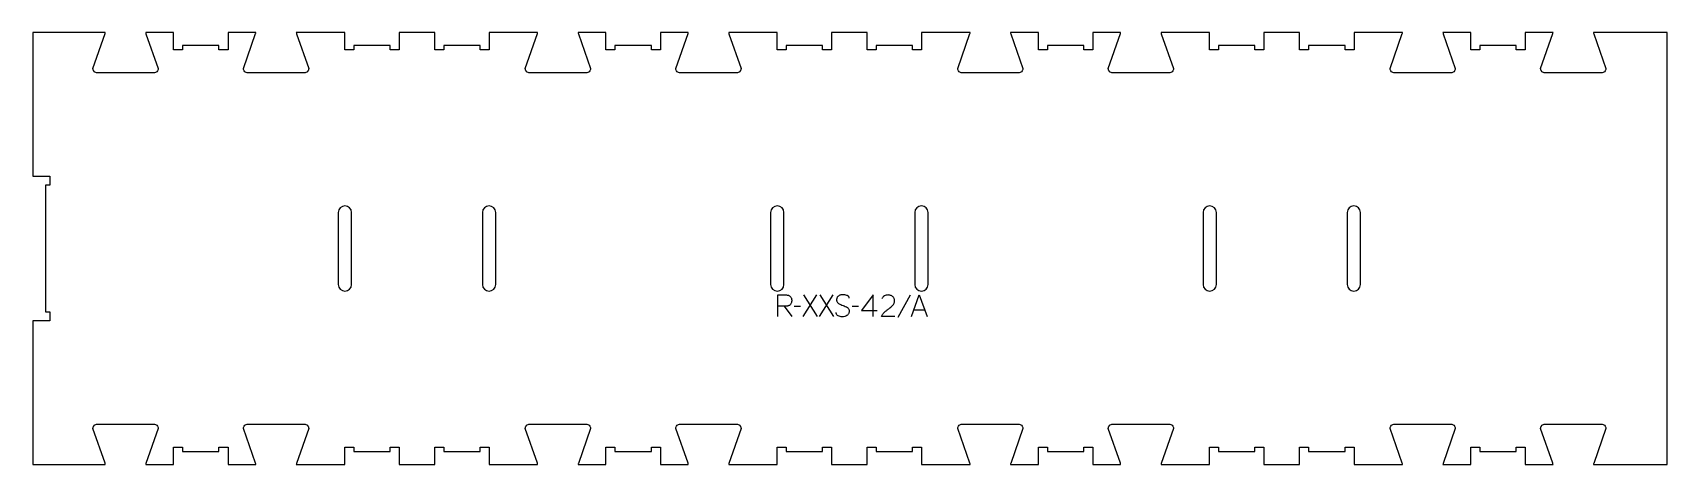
# Model space of a CAD drawing. Extents: x 0 to 2268, y 0 to 600.
import ezdxf

# ---------------------------------------------------------------- set-up
doc = ezdxf.new("R2010")
doc.units = 0
for name, color, linetype in [('1_ANYTOOL_1MMDEEP_LABELS_S', 2, 'CONTINUOUS'), ('3_ANYTOOL_CUTTHROUGH_INSID', 4, 'CONTINUOUS'), ('4_ANYTOOL_CUTTHROUGH_OUTSI', 5, 'CONTINUOUS')]:
    doc.layers.add(name, color=color, linetype=linetype)

msp = doc.modelspace()

# ---------------------------------------------------------------- linework, layer by layer
at = {"layer": '1_ANYTOOL_1MMDEEP_LABELS_S'}
for p, q in [((1087.66782, 235.2), (1068.76782, 205.2)), ((1088.910677, 205.2), (1069.96782, 235.2)), ((1110.382105, 235.2), (1091.482105, 205.2)), ((1111.624962, 205.2), (1092.682105, 235.2)), ((1217.524962, 234.728571), (1200.339248, 203.957143)), ((1042.882105, 219.642857), (1053.339248, 205.157143)), ((1065.339248, 219.085714), (1056.553534, 219)), ((1145.824962, 219.085714), (1137.039248, 219)), ((1150.110677, 213.857143), (1171.882105, 213.857143)), ((1222.710677, 214.757143), (1237.624962, 214.757143))]:
    msp.add_line(p, q, dxfattribs=at)
for points in [[(1033.882105, 205.2), (1033.882105, 235.2), (1045.239248, 235.2, -0.030274), (1047.005061, 235.092984, -0.049), (1048.726748, 234.709821, -0.050774), (1050.059271, 234.117365, -0.06445), (1051.21782, 233.239286, -0.0646), (1052.107731, 232.103255, -0.052254), (1052.712462, 230.788393, -0.050381), (1053.101598, 229.095844, -0.031337), (1053.210677, 227.357143, -0.040022), (1053.100516, 225.983086, -0.042626), (1052.766034, 224.646429, -0.04247), (1052.197349, 223.356709, -0.036572), (1051.432105, 222.171429, -0.051097), (1050.490328, 221.157473, -0.061981), (1049.348177, 220.382143, -0.061813), (1048.039174, 219.905643, -0.049309), (1046.653534, 219.728571, -0.003273), (1045.785883, 219.69088, -0.003121), (1044.91782, 219.664286, -0.003882), (1043.900038, 219.647366, -0.002215), (1042.882105, 219.642857), (1033.924962, 219.642857)], [(1133.010677, 230.614286, 0.071867), (1132.817563, 231.950892, 0.100684), (1132.191034, 233.132143, 0.047558), (1131.71648, 233.608593, 0.038563), (1131.16648, 233.997321, 0.037928), (1130.469292, 234.34479, 0.026634), (1129.732105, 234.6, 0.028461), (1126.708772, 235.285983, 0.041577), (1123.624962, 235.542857, 0.036938), (1122.122602, 235.431718, 0.041531), (1120.657105, 235.0875, 0.041583), (1119.279728, 234.510292, 0.038125), (1118.010677, 233.721429, 0.057611), (1116.940524, 232.729524, 0.065808), (1116.146391, 231.508929, 0.06469), (1115.668895, 230.049374, 0.046778), (1115.524962, 228.514286, 0.052235), (1115.687318, 226.964444, 0.075448), (1116.232105, 225.514286, 0.076671), (1117.148197, 224.341233, 0.061023), (1118.353534, 223.457143, 0.021951), (1121.382388, 221.929797, 0.018213), (1124.524962, 220.65, -0.02405), (1127.626447, 219.344538, -0.02981), (1130.56782, 217.714286, -0.068439), (1131.709121, 216.748355, -0.079282), (1132.51782, 215.496429, -0.076308), (1132.942819, 213.917747, -0.047772), (1132.96782, 212.271429, -0.046243), (1132.674585, 210.590469, -0.06359), (1132.024962, 209.019643, -0.064671), (1131.052138, 207.735454, -0.057073), (1129.796391, 206.721429, -0.067522), (1126.828083, 205.358518, -0.070793), (1123.603534, 204.857143, -0.064027), (1120.464519, 205.219658, -0.070447), (1117.539248, 206.4, -0.054374), (1116.380831, 207.249633, -0.074742), (1115.482105, 208.360714, -0.075199), (1114.959098, 209.667093, -0.057737), (1114.796391, 211.071429)], [(1196.310677, 205.242857), (1178.010677, 205.285714, -0.034491), (1178.673455, 207.033046, -0.037732), (1179.58032, 208.666071, -0.037744), (1180.719614, 210.140708, -0.03482), (1182.060677, 211.435714, -0.00859), (1185.019901, 213.834297, -0.008791), (1188.060677, 216.128571, 0.020588), (1190.879965, 218.362014, 0.025206), (1193.482105, 220.842857, 0.046908), (1194.5027, 222.144099, 0.051091), (1195.249962, 223.617857, 0.050722), (1195.698695, 225.266032, 0.041139), (1195.839248, 226.971429, 0.039396), (1195.696603, 228.779014, 0.058519), (1195.207105, 230.517857, 0.060358), (1194.416547, 231.924973, 0.061397), (1193.310677, 233.1, 0.048006), (1191.95472, 234.02196, 0.045901), (1190.449962, 234.675, 0.045216), (1188.709901, 235.07756, 0.034258), (1186.924962, 235.2, 0.055622), (1184.290392, 234.906013, 0.079896), (1181.846391, 233.925, 0.080617), (1179.877003, 232.2593, 0.060287), (1178.439248, 230.1)]]:
    msp.add_lwpolyline(points, format="xyb", dxfattribs=at)
for points in [[(1166.096391, 205.2), (1166.139248, 235.242857), (1150.110677, 213.857143)], [(1219.239248, 205.2), (1230.124962, 235.2), (1241.182105, 205.2)]]:
    msp.add_lwpolyline(points, dxfattribs=at)
at = {"layer": '3_ANYTOOL_CUTTHROUGH_INSID'}
for points in [[(424.015847, 349.749997), (424.015847, 249.750003, 1), (442.515847, 249.750003), (442.515847, 349.749997, 1)], [(624.015847, 299.75), (624.015847, 249.750003, 1), (642.515847, 249.750003), (642.515847, 349.749997, 1), (624.015847, 349.749997)], [(1024.015847, 349.749997), (1024.015847, 249.750003, 1), (1042.515847, 249.750003), (1042.515847, 349.749997, 1)], [(1224.015847, 299.75), (1224.015847, 249.750003, 1), (1242.515847, 249.750003), (1242.515847, 349.749997, 1), (1224.015847, 349.749997)], [(1624.015847, 349.749997), (1624.015847, 249.750003, 1), (1642.515847, 249.750003), (1642.515847, 349.749997, 1)], [(1824.015847, 299.75), (1824.015847, 249.750003, 1), (1842.515847, 249.750003), (1842.515847, 349.749997, 1), (1824.015847, 349.749997)]]:
    msp.add_lwpolyline(points, format="xyb", close=True, dxfattribs=at)
at = {"layer": '4_ANYTOOL_CUTTHROUGH_OUTSI'}
msp.add_lwpolyline([(0, 0), (83.265847, 0), (100.707409, 0, 0.061784), (100.472415, 1.39487), (83.576882, 49.667412, -0.084368), (83.562847, 49.75, -0.198912), (85.393431, 54.169419, -0.198912), (89.812851, 56), (167.812847, 56, -0.414214), (174.062847, 49.75, -0.084368), (174.048811, 49.667412), (157.149698, 1.383805, 0.061178), (156.918284, 0), (195.515847, 0), (195.515847, 23.75, -0.414214), (195.765847, 24), (207.765847, 24, -0.414214), (208.015847, 23.75), (208.015847, 18), (258.515847, 18), (258.515847, 23.75, -0.414214), (258.765847, 24), (270.765847, 24, -0.414214), (271.015847, 23.75), (271.015847, 0), (309.613409, 0, 0.061784), (309.378415, 1.39487), (292.482882, 49.667412, -0.084368), (292.468847, 49.75, -0.414214), (298.718847, 56), (376.718842, 56, -0.198912), (381.138262, 54.169419, -0.198912), (382.968847, 49.75, -0.084368), (382.954811, 49.667412), (366.055698, 1.383805, 0.061178), (365.824284, 0), (433.015847, 0), (433.015847, 23.75, -0.414214), (433.265847, 24), (445.265847, 24, -0.414214), (445.515847, 23.75), (445.515847, 18), (496.015847, 18), (496.015847, 23.75, -0.414214), (496.265847, 24), (508.265847, 24, -0.414214), (508.515847, 23.75), (508.515847, 0), (558.015847, 0), (558.015847, 23.75, -0.414214), (558.265847, 24), (570.265847, 24, -0.414214), (570.515847, 23.75), (570.515847, 18), (621.015847, 18), (621.015847, 23.75, -0.414214), (621.265847, 24), (633.265847, 24, -0.414214), (633.515847, 23.75), (633.515847, 0), (683.265847, 0), (700.707409, 0, 0.061784), (700.472415, 1.39487), (683.576882, 49.667412, -0.084368), (683.562847, 49.75, -0.198912), (685.393431, 54.169419, -0.198912), (689.812851, 56), (767.812847, 56, -0.414214), (774.062847, 49.75, -0.084368), (774.048811, 49.667412), (757.149698, 1.383805, 0.061178), (756.918284, 0), (795.515847, 0), (795.515847, 23.75, -0.414214), (795.765847, 24), (807.765847, 24, -0.414214), (808.015847, 23.75), (808.015847, 18), (858.515847, 18), (858.515847, 23.75, -0.414214), (858.765847, 24), (870.765847, 24, -0.414214), (871.015847, 23.75), (871.015847, 0), (909.613409, 0, 0.061784), (909.378415, 1.39487), (892.482882, 49.667412, -0.084368), (892.468847, 49.75, -0.414214), (898.718847, 56), (976.718842, 56, -0.198912), (981.138262, 54.169419, -0.198912), (982.968847, 49.75, -0.084368), (982.954811, 49.667412), (966.055698, 1.383805, 0.061178), (965.824284, 0), (1033.015847, 0), (1033.015847, 23.75, -0.414214), (1033.265847, 24), (1045.265847, 24, -0.414214), (1045.515847, 23.75), (1045.515847, 18), (1096.015847, 18), (1096.015847, 23.75, -0.414214), (1096.265847, 24), (1108.265847, 24, -0.414214), (1108.515847, 23.75), (1108.515847, 0), (1158.015847, 0), (1158.015847, 23.75, -0.414214), (1158.265847, 24), (1170.265847, 24, -0.414214), (1170.515847, 23.75), (1170.515847, 18), (1221.015847, 18), (1221.015847, 23.75, -0.414214), (1221.265847, 24), (1233.265847, 24, -0.414214), (1233.515847, 23.75), (1233.515847, 0), (1300.707409, 0, 0.061784), (1300.472415, 1.39487), (1283.576882, 49.667412, -0.084368), (1283.562847, 49.75, -0.198912), (1285.393431, 54.169419, -0.198912), (1289.812851, 56), (1367.812847, 56, -0.414214), (1374.062847, 49.75, -0.084368), (1374.048811, 49.667412), (1357.149698, 1.383805, 0.061178), (1356.918284, 0), (1395.515847, 0), (1395.515847, 23.75, -0.414214), (1395.765847, 24), (1407.765847, 24, -0.414214), (1408.015847, 23.75), (1408.015847, 18), (1458.515847, 18), (1458.515847, 23.75, -0.414214), (1458.765847, 24), (1470.765847, 24, -0.414214), (1471.015847, 23.75), (1471.015847, 0), (1509.613409, 0, 0.061784), (1509.378415, 1.39487), (1492.482882, 49.667412, -0.084368), (1492.468847, 49.75, -0.414214), (1498.718847, 56), (1576.718842, 56, -0.198912), (1581.138262, 54.169419, -0.198912), (1582.968847, 49.75, -0.084368), (1582.954811, 49.667412), (1566.055698, 1.383805, 0.061178), (1565.824284, 0), (1633.015847, 0), (1633.015847, 23.75, -0.414214), (1633.265847, 24), (1645.265847, 24, -0.414214), (1645.515847, 23.75), (1645.515847, 18), (1696.015847, 18), (1696.015847, 23.75, -0.414214), (1696.265847, 24), (1708.265847, 24, -0.414214), (1708.515847, 23.75), (1708.515847, 0), (1758.015847, 0), (1758.015847, 23.75, -0.414214), (1758.265847, 24), (1770.265847, 24, -0.414214), (1770.515847, 23.75), (1770.515847, 18), (1821.015847, 18), (1821.015847, 23.75, -0.414214), (1821.265847, 24), (1833.265847, 24, -0.414214), (1833.515847, 23.75), (1833.515847, 0), (1883.265847, 0), (1900.707409, 0, 0.061784), (1900.472415, 1.39487), (1883.576882, 49.667412, -0.084368), (1883.562847, 49.75, -0.198912), (1885.393431, 54.169419, -0.198912), (1889.812851, 56), (1967.812847, 56, -0.414214), (1974.062847, 49.75, -0.084368), (1974.048811, 49.667412), (1957.149698, 1.383805, 0.061178), (1956.918284, 0), (1995.515847, 0), (1995.515847, 23.75, -0.414214), (1995.765847, 24), (2007.765847, 24, -0.414214), (2008.015847, 23.75), (2008.015847, 18), (2058.515847, 18), (2058.515847, 23.75, -0.414214), (2058.765847, 24), (2070.765847, 24, -0.414214), (2071.015847, 23.75), (2071.015847, 0), (2109.613409, 0, 0.061784), (2109.378415, 1.39487), (2092.482882, 49.667412, -0.084368), (2092.468847, 49.75, -0.414214), (2098.718847, 56), (2176.718842, 56, -0.198912), (2181.138262, 54.169419, -0.198912), (2182.968847, 49.75, -0.084368), (2182.954811, 49.667412), (2166.055698, 1.383805, 0.061178), (2165.824284, 0), (2268.217852, 0), (2268.217852, 599.5), (2165.824284, 599.5, 0.061784), (2166.059278, 598.10513), (2182.954811, 549.832588, -0.084368), (2182.968847, 549.75, -0.198912), (2181.138262, 545.330581, -0.198912), (2176.718842, 543.5), (2098.718847, 543.5, -0.414214), (2092.468847, 549.75, -0.084368), (2092.482882, 549.832588), (2109.381995, 598.116195, 0.061178), (2109.613409, 599.5), (2071.015847, 599.5), (2071.015847, 575.75, -0.414214), (2070.765847, 575.5), (2058.765847, 575.5, -0.414214), (2058.515847, 575.75), (2058.515847, 581.5), (2008.015847, 581.5), (2008.015847, 575.75, -0.414214), (2007.765847, 575.5), (1995.765847, 575.5, -0.414214), (1995.515847, 575.75), (1995.515847, 599.5), (1956.918284, 599.5, 0.061784), (1957.153278, 598.10513), (1974.048811, 549.832588, -0.084368), (1974.062847, 549.75, -0.414214), (1967.812847, 543.5), (1889.812851, 543.5, -0.198912), (1885.393431, 545.330581, -0.198912), (1883.562847, 549.75, -0.084368), (1883.576882, 549.832588), (1900.475995, 598.116195, 0.061178), (1900.707409, 599.5), (1883.265847, 599.5), (1833.515847, 599.5), (1833.515847, 575.75, -0.414214), (1833.265847, 575.5), (1821.265847, 575.5, -0.414214), (1821.015847, 575.75), (1821.015847, 581.5), (1770.515847, 581.5), (1770.515847, 575.75, -0.414214), (1770.265847, 575.5), (1758.265847, 575.5, -0.414214), (1758.015847, 575.75), (1758.015847, 599.5), (1708.515847, 599.5), (1708.515847, 575.75, -0.414214), (1708.265847, 575.5), (1696.265847, 575.5, -0.414214), (1696.015847, 575.75), (1696.015847, 581.5), (1645.515847, 581.5), (1645.515847, 575.75, -0.414214), (1645.265847, 575.5), (1633.265847, 575.5, -0.414214), (1633.015847, 575.75), (1633.015847, 599.5), (1565.824284, 599.5, 0.061784), (1566.059278, 598.10513), (1582.954811, 549.832588, -0.084368), (1582.968847, 549.75, -0.198912), (1581.138262, 545.330581, -0.198912), (1576.718842, 543.5), (1498.718847, 543.5, -0.414214), (1492.468847, 549.75, -0.084368), (1492.482882, 549.832588), (1509.381995, 598.116195, 0.061178), (1509.613409, 599.5), (1471.015847, 599.5), (1471.015847, 575.75, -0.414214), (1470.765847, 575.5), (1458.765847, 575.5, -0.414214), (1458.515847, 575.75), (1458.515847, 581.5), (1408.015847, 581.5), (1408.015847, 575.75, -0.414214), (1407.765847, 575.5), (1395.765847, 575.5, -0.414214), (1395.515847, 575.75), (1395.515847, 599.5), (1356.918284, 599.5, 0.061784), (1357.153278, 598.10513), (1374.048811, 549.832588, -0.084368), (1374.062847, 549.75, -0.414214), (1367.812847, 543.5), (1289.812851, 543.5, -0.198912), (1285.393431, 545.330581, -0.198912), (1283.562847, 549.75, -0.084368), (1283.576882, 549.832588), (1300.475995, 598.116195, 0.061178), (1300.707409, 599.5), (1233.515847, 599.5), (1233.515847, 575.75, -0.414214), (1233.265847, 575.5), (1221.265847, 575.5, -0.414214), (1221.015847, 575.75), (1221.015847, 581.5), (1170.515847, 581.5), (1170.515847, 575.75, -0.414214), (1170.265847, 575.5), (1158.265847, 575.5, -0.414214), (1158.015847, 575.75), (1158.015847, 599.5), (1108.515847, 599.5), (1108.515847, 575.75, -0.414214), (1108.265847, 575.5), (1096.265847, 575.5, -0.414214), (1096.015847, 575.75), (1096.015847, 581.5), (1045.515847, 581.5), (1045.515847, 575.75, -0.414214), (1045.265847, 575.5), (1033.265847, 575.5, -0.414214), (1033.015847, 575.75), (1033.015847, 599.5), (965.824284, 599.5, 0.061784), (966.059278, 598.10513), (982.954811, 549.832588, -0.084368), (982.968847, 549.75, -0.198912), (981.138262, 545.330581, -0.198912), (976.718842, 543.5), (898.718847, 543.5, -0.414214), (892.468847, 549.75, -0.084368), (892.482882, 549.832588), (909.381995, 598.116195, 0.061178), (909.613409, 599.5), (871.015847, 599.5), (871.015847, 575.75, -0.414214), (870.765847, 575.5), (858.765847, 575.5, -0.414214), (858.515847, 575.75), (858.515847, 581.5), (808.015847, 581.5), (808.015847, 575.75, -0.414214), (807.765847, 575.5), (795.765847, 575.5, -0.414214), (795.515847, 575.75), (795.515847, 599.5), (756.918284, 599.5, 0.061784), (757.153278, 598.10513), (774.048811, 549.832588, -0.084368), (774.062847, 549.75, -0.414214), (767.812847, 543.5), (689.812851, 543.5, -0.198912), (685.393431, 545.330581, -0.198912), (683.562847, 549.75, -0.084368), (683.576882, 549.832588), (700.475995, 598.116195, 0.061178), (700.707409, 599.5), (633.515847, 599.5), (633.515847, 575.75, -0.414214), (633.265847, 575.5), (621.265847, 575.5, -0.414214), (621.015847, 575.75), (621.015847, 581.5), (570.515847, 581.5), (570.515847, 575.75, -0.414214), (570.265847, 575.5), (558.265847, 575.5, -0.414214), (558.015847, 575.75), (558.015847, 599.5), (508.515847, 599.5), (508.515847, 575.75, -0.414214), (508.265847, 575.5), (496.265847, 575.5, -0.414214), (496.015847, 575.75), (496.015847, 581.5), (445.515847, 581.5), (445.515847, 575.75, -0.414214), (445.265847, 575.5), (433.265847, 575.5, -0.414214), (433.015847, 575.75), (433.015847, 599.5), (383.265847, 599.5), (365.824284, 599.5, 0.061784), (366.059278, 598.10513), (382.954811, 549.832588, -0.084368), (382.968847, 549.75, -0.198912), (381.138262, 545.330581, -0.198912), (376.718842, 543.5), (298.718847, 543.5, -0.414214), (292.468847, 549.75, -0.084368), (292.482882, 549.832588), (309.381995, 598.116195, 0.061178), (309.613409, 599.5), (271.015847, 599.5), (271.015847, 575.75, -0.414214), (270.765847, 575.5), (258.765847, 575.5, -0.414214), (258.515847, 575.75), (258.515847, 581.5), (208.015847, 581.5), (208.015847, 575.75, -0.414214), (207.765847, 575.5), (195.765847, 575.5, -0.414214), (195.515847, 575.75), (195.515847, 599.5), (156.918284, 599.5, 0.061784), (157.153278, 598.10513), (174.048811, 549.832588, -0.084368), (174.062847, 549.75, -0.414214), (167.812847, 543.5), (89.812851, 543.5, -0.198912), (85.393431, 545.330581, -0.198912), (83.562847, 549.75, -0.084368), (83.576882, 549.832588), (100.475995, 598.116195, 0.061178), (100.707409, 599.5), (0, 599.5), (0, 400), (23.75, 400, -0.414214), (24, 399.75), (24, 387.75, -0.414214), (23.75, 387.5), (18, 387.5), (18, 212), (23.75, 212, -0.414214), (24, 211.75), (24, 199.75, -0.414214), (23.75, 199.5), (0, 199.5)], format="xyb", close=True, dxfattribs=at)

doc.saveas('drawing.dxf')
